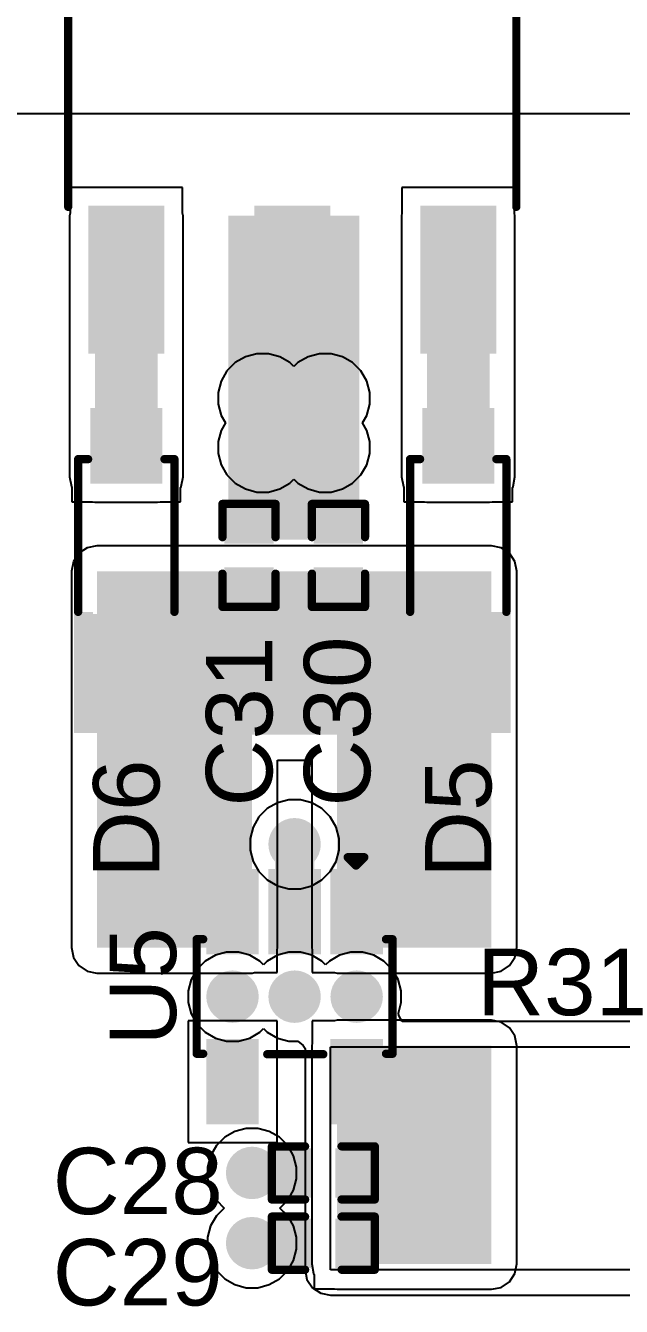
# Model space of a CAD drawing. Header units: millimetres. Extents: x -1.53 to 7.44, y -0.61 to 4.57.
# Drawn here: x -0.582 to -0.223, y 0.71 to 1.481 of the extents above; entities that cross this region are included whole.
import ezdxf

# ---------------------------------------------------------------- set-up
doc = ezdxf.new("R2010")
doc.units = ezdxf.units.MM
doc.header["$MEASUREMENT"] = 0
for name, color, linetype in [('BottomLayer', 5, 'Continuous'), ('BottomSolder', 6, 'Continuous'), ('TopLayer', 1, 'Continuous'), ('TopOverlay', 2, 'Continuous'), ('TopPaste', 8, 'Continuous'), ('TopSolder', 216, 'Continuous'), ('ViaHoleLayer', 16, 'Continuous')]:
    doc.layers.add(name, color=color, linetype=linetype)
doc.styles.add('Arial', font='', dxfattribs={"height": 0.2})
doc.styles.get('Arial').set_extended_font_data('Arial')

# ---------------------------------------------------------------- blocks, each defined once
blk = doc.blocks.new('SOT_23_5_81')
at = {"layer": 'TopLayer'}
for points in [[(-0.07283, 0.04921), (-0.02953, 0.04921), (-0.02953, 0.02559), (-0.07283, 0.02559)], [(0.02953, 0.04921), (0.07283, 0.04921), (0.07283, 0.02559), (0.02953, 0.02559)], [(-0.07283, 0.01181), (-0.02953, 0.01181), (-0.02953, -0.01181), (-0.07283, -0.01181)], [(-0.07283, -0.02559), (-0.02953, -0.02559), (-0.02953, -0.04921), (-0.07283, -0.04921)], [(0.02953, -0.02559), (0.07283, -0.02559), (0.07283, -0.04921), (0.02953, -0.04921)]]:
    blk.add_hatch(color=1, dxfattribs=at).paths.add_polyline_path(points)
at = {"layer": 'TopPaste'}
for points in [[(-0.07283, 0.04921), (-0.02953, 0.04921), (-0.02953, 0.02559), (-0.07283, 0.02559)], [(0.02953, 0.04921), (0.07283, 0.04921), (0.07283, 0.02559), (0.02953, 0.02559)], [(-0.07283, 0.01181), (-0.02953, 0.01181), (-0.02953, -0.01181), (-0.07283, -0.01181)], [(-0.07283, -0.02559), (-0.02953, -0.02559), (-0.02953, -0.04921), (-0.07283, -0.04921)], [(0.02953, -0.02559), (0.07283, -0.02559), (0.07283, -0.04921), (0.02953, -0.04921)]]:
    blk.add_hatch(color=8, dxfattribs=at).paths.add_polyline_path(points)
at = {"layer": 'TopSolder'}
for points in [[(-0.07683, 0.05321), (-0.02553, 0.05321), (-0.02553, 0.02159), (-0.07683, 0.02159)], [(0.02553, 0.05321), (0.07683, 0.05321), (0.07683, 0.02159), (0.02553, 0.02159)], [(-0.07683, 0.01581), (-0.02553, 0.01581), (-0.02553, -0.01581), (-0.07683, -0.01581)], [(-0.07683, -0.02159), (-0.02553, -0.02159), (-0.02553, -0.05321), (-0.07683, -0.05321)], [(0.02553, -0.02159), (0.07683, -0.02159), (0.07683, -0.05321), (0.02553, -0.05321)]]:
    blk.add_hatch(color=216, dxfattribs=at).paths.add_polyline_path(points)
at = {"layer": 'TopOverlay', "const_width": 0.005}
for points in [[(0.03439, 0.059), (-0.03461, 0.059)], [(-0.03461, 0.05506), (-0.03461, 0.059)], [(0.03439, 0.05506), (0.03439, 0.059)], [(-0.079, 0.037), (-0.084, 0.042)], [(-0.084, 0.032), (-0.084, 0.042)], [(-0.084, 0.032), (-0.079, 0.037)], [(0.03465, -0.01646), (0.03465, 0.01732)], [(-0.03461, -0.059), (-0.03461, -0.05506)], [(0.03439, -0.059), (0.03439, -0.05506)], [(0.03439, -0.059), (-0.03461, -0.059)]]:
    blk.add_lwpolyline(points, dxfattribs=at)
at = {"layer": 'TopOverlay', "const_width": 0.0025}
for points in [[(-0.03586, 0.059, 1), (-0.03336, 0.059, 1)], [(-0.03586, 0.059, 1), (-0.03336, 0.059, 1)], [(-0.03586, 0.05506, 1), (-0.03336, 0.05506, 1)], [(0.03314, 0.059, 1), (0.03564, 0.059, 1)], [(0.03314, 0.059, 1), (0.03564, 0.059, 1)], [(0.03314, 0.05506, 1), (0.03564, 0.05506, 1)], [(-0.08525, 0.042, 1), (-0.08275, 0.042, 1)], [(-0.08525, 0.042, 1), (-0.08275, 0.042, 1)], [(-0.08025, 0.037, 1), (-0.07775, 0.037, 1)], [(-0.08025, 0.037, 1), (-0.07775, 0.037, 1)], [(-0.08525, 0.032, 1), (-0.08275, 0.032, 1)], [(-0.08525, 0.032, 1), (-0.08275, 0.032, 1)], [(0.0334, 0.01732, 1), (0.0359, 0.01732, 1)], [(0.0334, -0.01646, 1), (0.0359, -0.01646, 1)], [(-0.03586, -0.05506, 1), (-0.03336, -0.05506, 1)], [(0.03314, -0.05506, 1), (0.03564, -0.05506, 1)], [(-0.03586, -0.059, 1), (-0.03336, -0.059, 1)], [(-0.03586, -0.059, 1), (-0.03336, -0.059, 1)], [(0.03314, -0.059, 1), (0.03564, -0.059, 1)], [(0.03314, -0.059, 1), (0.03564, -0.059, 1)]]:
    blk.add_lwpolyline(points, format="xyb", close=True, dxfattribs=at)
blk = doc.blocks.new('760390015_86')
at = {"layer": 'TopLayer'}
for points in [[(-0.22047, 0.0811), (-0.22047, 0.1189), (-0.13937, 0.1189), (-0.13937, 0.0811)], [(0.13937, 0.0811), (0.13937, 0.1189), (0.22047, 0.1189), (0.22047, 0.0811)], [(-0.22047, -0.0189), (-0.22047, 0.0189), (-0.13937, 0.0189), (-0.13937, -0.0189)], [(0.13937, -0.0189), (0.13937, 0.0189), (0.22047, 0.0189), (0.22047, -0.0189)], [(-0.22047, -0.1189), (-0.22047, -0.0811), (-0.13937, -0.0811), (-0.13937, -0.1189)], [(0.13937, -0.1189), (0.13937, -0.0811), (0.22047, -0.0811), (0.22047, -0.1189)]]:
    blk.add_hatch(color=1, dxfattribs=at).paths.add_polyline_path(points)
at = {"layer": 'TopOverlay'}
blk.add_hatch(color=2, dxfattribs=at).paths.add_polyline_path([(-0.135, 0.085), (-0.115, 0.085), (-0.115, 0.113), (-0.135, 0.113)])
at = {"layer": 'TopPaste'}
for points in [[(-0.22047, 0.0811), (-0.22047, 0.1189), (-0.13937, 0.1189), (-0.13937, 0.0811)], [(0.13937, 0.0811), (0.13937, 0.1189), (0.22047, 0.1189), (0.22047, 0.0811)], [(-0.22047, -0.0189), (-0.22047, 0.0189), (-0.13937, 0.0189), (-0.13937, -0.0189)], [(0.13937, -0.0189), (0.13937, 0.0189), (0.22047, 0.0189), (0.22047, -0.0189)], [(-0.22047, -0.1189), (-0.22047, -0.0811), (-0.13937, -0.0811), (-0.13937, -0.1189)], [(0.13937, -0.1189), (0.13937, -0.0811), (0.22047, -0.0811), (0.22047, -0.1189)]]:
    blk.add_hatch(color=8, dxfattribs=at).paths.add_polyline_path(points)
at = {"layer": 'TopSolder'}
for points in [[(-0.22447, 0.0771), (-0.22447, 0.1229), (-0.13537, 0.1229), (-0.13537, 0.0771)], [(0.13537, 0.0771), (0.13537, 0.1229), (0.22447, 0.1229), (0.22447, 0.0771)], [(-0.22447, -0.0229), (-0.22447, 0.0229), (-0.13537, 0.0229), (-0.13537, -0.0229)], [(0.13537, -0.0229), (0.13537, 0.0229), (0.22447, 0.0229), (0.22447, -0.0229)], [(-0.22447, -0.1229), (-0.22447, -0.0771), (-0.13537, -0.0771), (-0.13537, -0.1229)], [(0.13537, -0.1229), (0.13537, -0.0771), (0.22447, -0.0771), (0.22447, -0.1229)]]:
    blk.add_hatch(color=216, dxfattribs=at).paths.add_polyline_path(points)
at = {"layer": 'TopOverlay', "const_width": 0.005}
for points in [[(0.136, 0.135), (-0.134, 0.135)], [(-0.22726, 0.1012), (-0.23226, 0.1062)], [(-0.23226, 0.0962), (-0.23226, 0.1062)], [(-0.23226, 0.0962), (-0.22726, 0.1012)], [(0.136, -0.135), (-0.134, -0.135)]]:
    blk.add_lwpolyline(points, dxfattribs=at)
at = {"layer": 'TopOverlay', "const_width": 0.0025}
for points in [[(-0.13525, 0.135, 1), (-0.13275, 0.135, 1)], [(0.13475, 0.135, 1), (0.13725, 0.135, 1)], [(-0.23351, 0.1062, 1), (-0.23101, 0.1062, 1)], [(-0.23351, 0.1062, 1), (-0.23101, 0.1062, 1)], [(-0.22851, 0.1012, 1), (-0.22601, 0.1012, 1)], [(-0.22851, 0.1012, 1), (-0.22601, 0.1012, 1)], [(-0.23351, 0.0962, 1), (-0.23101, 0.0962, 1)], [(-0.23351, 0.0962, 1), (-0.23101, 0.0962, 1)], [(-0.13525, -0.135, 1), (-0.13275, -0.135, 1)], [(0.13475, -0.135, 1), (0.13725, -0.135, 1)]]:
    blk.add_lwpolyline(points, format="xyb", close=True, dxfattribs=at)
blk = doc.blocks.new('SOD_123_172')
at = {"layer": 'TopLayer'}
for points in [[(-0.04331, 0.01772), (-0.04331, -0.01772), (-0.08071, -0.01772), (-0.08071, 0.01772)], [(0.08071, 0.01772), (0.08071, -0.01772), (0.04331, -0.01772), (0.04331, 0.01772)]]:
    blk.add_hatch(color=1, dxfattribs=at).paths.add_polyline_path(points)
at = {"layer": 'TopOverlay'}
for points in [[(0.038, 0.02), (0.111, 0.02), (0.111, 0.0315), (0.038, 0.0315)], [(0.08345, -0.03086), (0.11099, -0.03086), (0.11099, 0.03114), (0.08345, 0.03114)], [(0.038, -0.0315), (0.111, -0.0315), (0.111, -0.02), (0.038, -0.02)]]:
    blk.add_hatch(color=2, dxfattribs=at).paths.add_polyline_path(points)
at = {"layer": 'TopPaste'}
for points in [[(-0.04331, 0.01772), (-0.04331, -0.01772), (-0.08071, -0.01772), (-0.08071, 0.01772)], [(0.08071, 0.01772), (0.08071, -0.01772), (0.04331, -0.01772), (0.04331, 0.01772)]]:
    blk.add_hatch(color=8, dxfattribs=at).paths.add_polyline_path(points)
at = {"layer": 'TopSolder'}
for points in [[(-0.03931, 0.02172), (-0.03931, -0.02172), (-0.08471, -0.02172), (-0.08471, 0.02172)], [(0.08471, 0.02172), (0.08471, -0.02172), (0.03931, -0.02172), (0.03931, 0.02172)]]:
    blk.add_hatch(color=216, dxfattribs=at).paths.add_polyline_path(points)
at = {"layer": 'TopOverlay', "const_width": 0.005}
for points in [[(0.038, 0.029), (-0.054, 0.029)], [(-0.054, 0.023), (-0.054, 0.029)], [(-0.054, -0.029), (-0.054, -0.023)], [(0.038, -0.029), (-0.054, -0.029)]]:
    blk.add_lwpolyline(points, dxfattribs=at)
at = {"layer": 'TopOverlay', "const_width": 0.0025}
for points in [[(-0.05525, 0.029, 1), (-0.05275, 0.029, 1)], [(-0.05525, 0.029, 1), (-0.05275, 0.029, 1)], [(0.03675, 0.029, 1), (0.03925, 0.029, 1)], [(-0.05525, 0.023, 1), (-0.05275, 0.023, 1)], [(-0.05525, -0.023, 1), (-0.05275, -0.023, 1)], [(-0.05525, -0.029, 1), (-0.05275, -0.029, 1)], [(-0.05525, -0.029, 1), (-0.05275, -0.029, 1)], [(0.03675, -0.029, 1), (0.03925, -0.029, 1)]]:
    blk.add_lwpolyline(points, format="xyb", close=True, dxfattribs=at)
blk = doc.blocks.new('SOD_123_173')
at = {"layer": 'TopLayer'}
for points in [[(-0.04331, 0.01772), (-0.04331, -0.01772), (-0.08071, -0.01772), (-0.08071, 0.01772)], [(0.08071, 0.01772), (0.08071, -0.01772), (0.04331, -0.01772), (0.04331, 0.01772)]]:
    blk.add_hatch(color=1, dxfattribs=at).paths.add_polyline_path(points)
at = {"layer": 'TopOverlay'}
for points in [[(0.038, 0.02), (0.111, 0.02), (0.111, 0.0315), (0.038, 0.0315)], [(0.08346, -0.031), (0.111, -0.031), (0.111, 0.031), (0.08346, 0.031)], [(0.038, -0.0315), (0.111, -0.0315), (0.111, -0.02), (0.038, -0.02)]]:
    blk.add_hatch(color=2, dxfattribs=at).paths.add_polyline_path(points)
at = {"layer": 'TopPaste'}
for points in [[(-0.04331, 0.01772), (-0.04331, -0.01772), (-0.08071, -0.01772), (-0.08071, 0.01772)], [(0.08071, 0.01772), (0.08071, -0.01772), (0.04331, -0.01772), (0.04331, 0.01772)]]:
    blk.add_hatch(color=8, dxfattribs=at).paths.add_polyline_path(points)
at = {"layer": 'TopSolder'}
for points in [[(-0.03931, 0.02172), (-0.03931, -0.02172), (-0.08471, -0.02172), (-0.08471, 0.02172)], [(0.08471, 0.02172), (0.08471, -0.02172), (0.03931, -0.02172), (0.03931, 0.02172)]]:
    blk.add_hatch(color=216, dxfattribs=at).paths.add_polyline_path(points)
at = {"layer": 'TopOverlay', "const_width": 0.005}
for points in [[(0.038, 0.029), (-0.054, 0.029)], [(-0.054, 0.023), (-0.054, 0.029)], [(-0.054, -0.029), (-0.054, -0.023)], [(0.038, -0.029), (-0.054, -0.029)]]:
    blk.add_lwpolyline(points, dxfattribs=at)
at = {"layer": 'TopOverlay', "const_width": 0.0025}
for points in [[(-0.05525, 0.029, 1), (-0.05275, 0.029, 1)], [(-0.05525, 0.029, 1), (-0.05275, 0.029, 1)], [(0.03675, 0.029, 1), (0.03925, 0.029, 1)], [(-0.05525, 0.023, 1), (-0.05275, 0.023, 1)], [(-0.05525, -0.023, 1), (-0.05275, -0.023, 1)], [(-0.05525, -0.029, 1), (-0.05275, -0.029, 1)], [(-0.05525, -0.029, 1), (-0.05275, -0.029, 1)], [(0.03675, -0.029, 1), (0.03925, -0.029, 1)]]:
    blk.add_lwpolyline(points, format="xyb", close=True, dxfattribs=at)
blk = doc.blocks.new('C___0402_201')
at = {"layer": 'TopLayer'}
for points in [[(-0.0275, -0.0125), (-0.0275, 0.0125), (-0.0095, 0.0125), (-0.0095, -0.0125)], [(0.0095, -0.0125), (0.0095, 0.0125), (0.0275, 0.0125), (0.0275, -0.0125)]]:
    blk.add_hatch(color=1, dxfattribs=at).paths.add_polyline_path(points)
at = {"layer": 'TopPaste'}
for points in [[(-0.0275, -0.0125), (-0.0275, 0.0125), (-0.0095, 0.0125), (-0.0095, -0.0125)], [(0.0095, -0.0125), (0.0095, 0.0125), (0.0275, 0.0125), (0.0275, -0.0125)]]:
    blk.add_hatch(color=8, dxfattribs=at).paths.add_polyline_path(points)
at = {"layer": 'TopSolder'}
for points in [[(-0.02986, -0.01486), (-0.02986, 0.01486), (-0.00714, 0.01486), (-0.00714, -0.01486)], [(0.00714, -0.01486), (0.00714, 0.01486), (0.02986, 0.01486), (0.02986, -0.01486)]]:
    blk.add_hatch(color=216, dxfattribs=at).paths.add_polyline_path(points)
at = {"layer": 'TopOverlay', "const_width": 0.005}
for points in [[(-0.031, -0.016), (-0.031, 0.016)], [(-0.011, 0.016), (-0.031, 0.016)], [(0.031, 0.016), (0.011, 0.016)], [(0.031, -0.016), (0.031, 0.016)], [(-0.011, -0.016), (-0.031, -0.016)], [(0.031, -0.016), (0.011, -0.016)]]:
    blk.add_lwpolyline(points, dxfattribs=at)
at = {"layer": 'TopOverlay', "const_width": 0.0025}
for points in [[(-0.03225, 0.016, 1), (-0.02975, 0.016, 1)], [(-0.03225, 0.016, 1), (-0.02975, 0.016, 1)], [(-0.01225, 0.016, 1), (-0.00975, 0.016, 1)], [(0.00975, 0.016, 1), (0.01225, 0.016, 1)], [(0.02975, 0.016, 1), (0.03225, 0.016, 1)], [(0.02975, 0.016, 1), (0.03225, 0.016, 1)], [(-0.03225, -0.016, 1), (-0.02975, -0.016, 1)], [(-0.03225, -0.016, 1), (-0.02975, -0.016, 1)], [(-0.01225, -0.016, 1), (-0.00975, -0.016, 1)], [(0.00975, -0.016, 1), (0.01225, -0.016, 1)], [(0.02975, -0.016, 1), (0.03225, -0.016, 1)], [(0.02975, -0.016, 1), (0.03225, -0.016, 1)]]:
    blk.add_lwpolyline(points, format="xyb", close=True, dxfattribs=at)
blk = doc.blocks.new('C___0402_202')
at = {"layer": 'TopLayer'}
for points in [[(-0.0275, -0.0125), (-0.0275, 0.0125), (-0.0095, 0.0125), (-0.0095, -0.0125)], [(0.0095, -0.0125), (0.0095, 0.0125), (0.0275, 0.0125), (0.0275, -0.0125)]]:
    blk.add_hatch(color=1, dxfattribs=at).paths.add_polyline_path(points)
at = {"layer": 'TopPaste'}
for points in [[(-0.0275, -0.0125), (-0.0275, 0.0125), (-0.0095, 0.0125), (-0.0095, -0.0125)], [(0.0095, -0.0125), (0.0095, 0.0125), (0.0275, 0.0125), (0.0275, -0.0125)]]:
    blk.add_hatch(color=8, dxfattribs=at).paths.add_polyline_path(points)
at = {"layer": 'TopSolder'}
for points in [[(-0.02986, -0.01486), (-0.02986, 0.01486), (-0.00714, 0.01486), (-0.00714, -0.01486)], [(0.00714, -0.01486), (0.00714, 0.01486), (0.02986, 0.01486), (0.02986, -0.01486)]]:
    blk.add_hatch(color=216, dxfattribs=at).paths.add_polyline_path(points)
at = {"layer": 'TopOverlay', "const_width": 0.005}
for points in [[(-0.031, -0.016), (-0.031, 0.016)], [(-0.011, 0.016), (-0.031, 0.016)], [(0.031, 0.016), (0.011, 0.016)], [(0.031, -0.016), (0.031, 0.016)], [(-0.011, -0.016), (-0.031, -0.016)], [(0.031, -0.016), (0.011, -0.016)]]:
    blk.add_lwpolyline(points, dxfattribs=at)
at = {"layer": 'TopOverlay', "const_width": 0.0025}
for points in [[(-0.03225, 0.016, 1), (-0.02975, 0.016, 1)], [(-0.03225, 0.016, 1), (-0.02975, 0.016, 1)], [(-0.01225, 0.016, 1), (-0.00975, 0.016, 1)], [(0.00975, 0.016, 1), (0.01225, 0.016, 1)], [(0.02975, 0.016, 1), (0.03225, 0.016, 1)], [(0.02975, 0.016, 1), (0.03225, 0.016, 1)], [(-0.03225, -0.016, 1), (-0.02975, -0.016, 1)], [(-0.03225, -0.016, 1), (-0.02975, -0.016, 1)], [(-0.01225, -0.016, 1), (-0.00975, -0.016, 1)], [(0.00975, -0.016, 1), (0.01225, -0.016, 1)], [(0.02975, -0.016, 1), (0.03225, -0.016, 1)], [(0.02975, -0.016, 1), (0.03225, -0.016, 1)]]:
    blk.add_lwpolyline(points, format="xyb", close=True, dxfattribs=at)
blk = doc.blocks.new('C___0402_203')
at = {"layer": 'TopLayer'}
for points in [[(-0.0275, -0.0125), (-0.0275, 0.0125), (-0.0095, 0.0125), (-0.0095, -0.0125)], [(0.0095, -0.0125), (0.0095, 0.0125), (0.0275, 0.0125), (0.0275, -0.0125)]]:
    blk.add_hatch(color=1, dxfattribs=at).paths.add_polyline_path(points)
at = {"layer": 'TopPaste'}
for points in [[(-0.0275, -0.0125), (-0.0275, 0.0125), (-0.0095, 0.0125), (-0.0095, -0.0125)], [(0.0095, -0.0125), (0.0095, 0.0125), (0.0275, 0.0125), (0.0275, -0.0125)]]:
    blk.add_hatch(color=8, dxfattribs=at).paths.add_polyline_path(points)
at = {"layer": 'TopSolder'}
for points in [[(-0.02986, -0.01486), (-0.02986, 0.01486), (-0.00714, 0.01486), (-0.00714, -0.01486)], [(0.00714, -0.01486), (0.00714, 0.01486), (0.02986, 0.01486), (0.02986, -0.01486)]]:
    blk.add_hatch(color=216, dxfattribs=at).paths.add_polyline_path(points)
at = {"layer": 'TopOverlay', "const_width": 0.005}
for points in [[(-0.031, -0.016), (-0.031, 0.016)], [(-0.031, 0.016), (-0.011, 0.016)], [(0.011, 0.016), (0.031, 0.016)], [(0.031, -0.016), (0.031, 0.016)], [(-0.031, -0.016), (-0.011, -0.016)], [(0.011, -0.016), (0.031, -0.016)]]:
    blk.add_lwpolyline(points, dxfattribs=at)
at = {"layer": 'TopOverlay', "const_width": 0.0025}
for points in [[(-0.03225, 0.016, 1), (-0.02975, 0.016, 1)], [(-0.03225, 0.016, 1), (-0.02975, 0.016, 1)], [(-0.01225, 0.016, 1), (-0.00975, 0.016, 1)], [(0.00975, 0.016, 1), (0.01225, 0.016, 1)], [(0.02975, 0.016, 1), (0.03225, 0.016, 1)], [(0.02975, 0.016, 1), (0.03225, 0.016, 1)], [(-0.03225, -0.016, 1), (-0.02975, -0.016, 1)], [(-0.03225, -0.016, 1), (-0.02975, -0.016, 1)], [(-0.01225, -0.016, 1), (-0.00975, -0.016, 1)], [(0.00975, -0.016, 1), (0.01225, -0.016, 1)], [(0.02975, -0.016, 1), (0.03225, -0.016, 1)], [(0.02975, -0.016, 1), (0.03225, -0.016, 1)]]:
    blk.add_lwpolyline(points, format="xyb", close=True, dxfattribs=at)
blk = doc.blocks.new('C___0402_204')
at = {"layer": 'TopLayer'}
for points in [[(-0.0275, -0.0125), (-0.0275, 0.0125), (-0.0095, 0.0125), (-0.0095, -0.0125)], [(0.0095, -0.0125), (0.0095, 0.0125), (0.0275, 0.0125), (0.0275, -0.0125)]]:
    blk.add_hatch(color=1, dxfattribs=at).paths.add_polyline_path(points)
at = {"layer": 'TopPaste'}
for points in [[(-0.0275, -0.0125), (-0.0275, 0.0125), (-0.0095, 0.0125), (-0.0095, -0.0125)], [(0.0095, -0.0125), (0.0095, 0.0125), (0.0275, 0.0125), (0.0275, -0.0125)]]:
    blk.add_hatch(color=8, dxfattribs=at).paths.add_polyline_path(points)
at = {"layer": 'TopSolder'}
for points in [[(-0.02986, -0.01486), (-0.02986, 0.01486), (-0.00714, 0.01486), (-0.00714, -0.01486)], [(0.00714, -0.01486), (0.00714, 0.01486), (0.02986, 0.01486), (0.02986, -0.01486)]]:
    blk.add_hatch(color=216, dxfattribs=at).paths.add_polyline_path(points)
at = {"layer": 'TopOverlay', "const_width": 0.005}
for points in [[(-0.031, -0.016), (-0.031, 0.016)], [(-0.031, 0.016), (-0.011, 0.016)], [(0.011, 0.016), (0.031, 0.016)], [(0.031, -0.016), (0.031, 0.016)], [(-0.031, -0.016), (-0.011, -0.016)], [(0.011, -0.016), (0.031, -0.016)]]:
    blk.add_lwpolyline(points, dxfattribs=at)
at = {"layer": 'TopOverlay', "const_width": 0.0025}
for points in [[(-0.03225, 0.016, 1), (-0.02975, 0.016, 1)], [(-0.03225, 0.016, 1), (-0.02975, 0.016, 1)], [(-0.01225, 0.016, 1), (-0.00975, 0.016, 1)], [(0.00975, 0.016, 1), (0.01225, 0.016, 1)], [(0.02975, 0.016, 1), (0.03225, 0.016, 1)], [(0.02975, 0.016, 1), (0.03225, 0.016, 1)], [(-0.03225, -0.016, 1), (-0.02975, -0.016, 1)], [(-0.03225, -0.016, 1), (-0.02975, -0.016, 1)], [(-0.01225, -0.016, 1), (-0.00975, -0.016, 1)], [(0.00975, -0.016, 1), (0.01225, -0.016, 1)], [(0.02975, -0.016, 1), (0.03225, -0.016, 1)], [(0.02975, -0.016, 1), (0.03225, -0.016, 1)]]:
    blk.add_lwpolyline(points, format="xyb", close=True, dxfattribs=at)

msp = doc.modelspace()

# ---------------------------------------------------------------- hatches: boundary and pattern name
at = {"layer": 'BottomLayer'}
h = msp.add_hatch(color=5, dxfattribs=at)
edge = h.paths.add_edge_path()
edge.add_arc((-0.4389, 1.25671), 0.01181, 0, 360)
h = msp.add_hatch(color=5, dxfattribs=at)
edge = h.paths.add_edge_path()
edge.add_arc((-0.4011, 1.25671), 0.01181, 0, 360)
h = msp.add_hatch(color=5, dxfattribs=at)
edge = h.paths.add_edge_path()
edge.add_arc((-0.4389, 1.227), 0.01181, 0, 360)
h = msp.add_hatch(color=5, dxfattribs=at)
edge = h.paths.add_edge_path()
edge.add_arc((-0.4011, 1.227), 0.01181, 0, 360)
h = msp.add_hatch(color=5, dxfattribs=at)
edge = h.paths.add_edge_path()
edge.add_arc((-0.41959, 0.988), 0.01181, 0, 360)
h = msp.add_hatch(color=5, dxfattribs=at)
edge = h.paths.add_edge_path()
edge.add_arc((-0.45699, 0.89618), 0.01181, 0, 360)
h = msp.add_hatch(color=5, dxfattribs=at)
edge = h.paths.add_edge_path()
edge.add_arc((-0.41959, 0.89618), 0.01181, 0, 360)
h = msp.add_hatch(color=5, dxfattribs=at)
edge = h.paths.add_edge_path()
edge.add_arc((-0.38219, 0.89618), 0.01181, 0, 360)
h = msp.add_hatch(color=5, dxfattribs=at)
edge = h.paths.add_edge_path()
edge.add_arc((-0.352, 0.838), 0.01181, 0, 360)
h = msp.add_hatch(color=5, dxfattribs=at)
edge = h.paths.add_edge_path()
edge.add_arc((-0.323, 0.838), 0.01181, 0, 360)
h = msp.add_hatch(color=5, dxfattribs=at)
edge = h.paths.add_edge_path()
edge.add_arc((-0.352, 0.8006), 0.01181, 0, 360)
h = msp.add_hatch(color=5, dxfattribs=at)
edge = h.paths.add_edge_path()
edge.add_arc((-0.323, 0.8006), 0.01181, 0, 360)
h = msp.add_hatch(color=5, dxfattribs=at)
edge = h.paths.add_edge_path()
edge.add_arc((-0.44518, 0.79), 0.01181, 0, 360)
h = msp.add_hatch(color=5, dxfattribs=at)
edge = h.paths.add_edge_path()
edge.add_arc((-0.352, 0.7632), 0.01181, 0, 360)
h = msp.add_hatch(color=5, dxfattribs=at)
edge = h.paths.add_edge_path()
edge.add_arc((-0.323, 0.7632), 0.01181, 0, 360)
h = msp.add_hatch(color=5, dxfattribs=at)
edge = h.paths.add_edge_path()
edge.add_arc((-0.44518, 0.74768), 0.01181, 0, 360)
at = {"layer": 'BottomSolder'}
h = msp.add_hatch(color=6, dxfattribs=at)
edge = h.paths.add_edge_path()
edge.add_arc((-0.4389, 1.25671), 0.01581, 0, 360)
h = msp.add_hatch(color=6, dxfattribs=at)
edge = h.paths.add_edge_path()
edge.add_arc((-0.4011, 1.25671), 0.01581, 0, 360)
h = msp.add_hatch(color=6, dxfattribs=at)
edge = h.paths.add_edge_path()
edge.add_arc((-0.4389, 1.227), 0.01581, 0, 360)
h = msp.add_hatch(color=6, dxfattribs=at)
edge = h.paths.add_edge_path()
edge.add_arc((-0.4011, 1.227), 0.01581, 0, 360)
h = msp.add_hatch(color=6, dxfattribs=at)
edge = h.paths.add_edge_path()
edge.add_arc((-0.41959, 0.988), 0.01581, 0, 360)
h = msp.add_hatch(color=6, dxfattribs=at)
edge = h.paths.add_edge_path()
edge.add_arc((-0.45699, 0.89618), 0.01581, 0, 360)
h = msp.add_hatch(color=6, dxfattribs=at)
edge = h.paths.add_edge_path()
edge.add_arc((-0.41959, 0.89618), 0.01581, 0, 360)
h = msp.add_hatch(color=6, dxfattribs=at)
edge = h.paths.add_edge_path()
edge.add_arc((-0.38219, 0.89618), 0.01581, 0, 360)
h = msp.add_hatch(color=6, dxfattribs=at)
edge = h.paths.add_edge_path()
edge.add_arc((-0.352, 0.838), 0.01581, 0, 360)
h = msp.add_hatch(color=6, dxfattribs=at)
edge = h.paths.add_edge_path()
edge.add_arc((-0.323, 0.838), 0.01581, 0, 360)
h = msp.add_hatch(color=6, dxfattribs=at)
edge = h.paths.add_edge_path()
edge.add_arc((-0.352, 0.8006), 0.01581, 0, 360)
h = msp.add_hatch(color=6, dxfattribs=at)
edge = h.paths.add_edge_path()
edge.add_arc((-0.323, 0.8006), 0.01581, 0, 360)
h = msp.add_hatch(color=6, dxfattribs=at)
edge = h.paths.add_edge_path()
edge.add_arc((-0.44518, 0.79), 0.01581, 0, 360)
h = msp.add_hatch(color=6, dxfattribs=at)
edge = h.paths.add_edge_path()
edge.add_arc((-0.352, 0.7632), 0.01581, 0, 360)
h = msp.add_hatch(color=6, dxfattribs=at)
edge = h.paths.add_edge_path()
edge.add_arc((-0.323, 0.7632), 0.01581, 0, 360)
h = msp.add_hatch(color=6, dxfattribs=at)
edge = h.paths.add_edge_path()
edge.add_arc((-0.44518, 0.74768), 0.01581, 0, 360)
at = {"layer": 'TopLayer'}
for points in [[(-0.5399, 1.2093), (-0.5021, 1.2093), (-0.5021, 1.36663), (-0.5399, 1.36663)], [(-0.45956, 1.1715), (-0.38066, 1.1715), (-0.38066, 1.36663), (-0.45956, 1.36663)], [(-0.3399, 1.20931), (-0.3021, 1.20931), (-0.3021, 1.36663), (-0.3399, 1.36663)], [(-0.53872, 0.92571), (-0.44518, 0.92571), (-0.44518, 1.1525), (-0.53872, 1.1525)], [(-0.53872, 1.054), (-0.301, 1.054), (-0.301, 1.1525), (-0.53872, 1.1525)], [(-0.394, 0.92571), (-0.301, 0.92571), (-0.301, 1.1525), (-0.394, 1.1525)], [(-0.4314, 0.92571), (-0.40778, 0.92571), (-0.40778, 0.988), (-0.4314, 0.988)], [(-0.394, 0.73518), (-0.301, 0.73518), (-0.301, 0.86665), (-0.394, 0.86665)]]:
    msp.add_hatch(color=1, dxfattribs=at).paths.add_polyline_path(points)
h = msp.add_hatch(color=1, dxfattribs=at)
edge = h.paths.add_edge_path()
edge.add_arc((-0.4389, 1.25671), 0.01181, 0, 360)
h = msp.add_hatch(color=1, dxfattribs=at)
edge = h.paths.add_edge_path()
edge.add_arc((-0.4011, 1.25671), 0.01181, 0, 360)
h = msp.add_hatch(color=1, dxfattribs=at)
edge = h.paths.add_edge_path()
edge.add_arc((-0.4389, 1.227), 0.01181, 0, 360)
h = msp.add_hatch(color=1, dxfattribs=at)
edge = h.paths.add_edge_path()
edge.add_arc((-0.4011, 1.227), 0.01181, 0, 360)
h = msp.add_hatch(color=1, dxfattribs=at)
edge = h.paths.add_edge_path()
edge.add_arc((-0.41959, 0.988), 0.01181, 0, 360)
h = msp.add_hatch(color=1, dxfattribs=at)
edge = h.paths.add_edge_path()
edge.add_arc((-0.45699, 0.89618), 0.01181, 0, 360)
h = msp.add_hatch(color=1, dxfattribs=at)
edge = h.paths.add_edge_path()
edge.add_arc((-0.41959, 0.89618), 0.01181, 0, 360)
h = msp.add_hatch(color=1, dxfattribs=at)
edge = h.paths.add_edge_path()
edge.add_arc((-0.38219, 0.89618), 0.01181, 0, 360)
h = msp.add_hatch(color=1, dxfattribs=at)
edge = h.paths.add_edge_path()
edge.add_arc((-0.352, 0.838), 0.01181, 0, 360)
h = msp.add_hatch(color=1, dxfattribs=at)
edge = h.paths.add_edge_path()
edge.add_arc((-0.323, 0.838), 0.01181, 0, 360)
h = msp.add_hatch(color=1, dxfattribs=at)
edge = h.paths.add_edge_path()
edge.add_arc((-0.352, 0.8006), 0.01181, 0, 360)
h = msp.add_hatch(color=1, dxfattribs=at)
edge = h.paths.add_edge_path()
edge.add_arc((-0.323, 0.8006), 0.01181, 0, 360)
h = msp.add_hatch(color=1, dxfattribs=at)
edge = h.paths.add_edge_path()
edge.add_arc((-0.44518, 0.79), 0.01181, 0, 360)
h = msp.add_hatch(color=1, dxfattribs=at)
edge = h.paths.add_edge_path()
edge.add_arc((-0.352, 0.7632), 0.01181, 0, 360)
h = msp.add_hatch(color=1, dxfattribs=at)
edge = h.paths.add_edge_path()
edge.add_arc((-0.323, 0.7632), 0.01181, 0, 360)
h = msp.add_hatch(color=1, dxfattribs=at)
edge = h.paths.add_edge_path()
edge.add_arc((-0.44518, 0.74768), 0.01181, 0, 360)
at = {"layer": 'TopSolder'}
h = msp.add_hatch(color=216, dxfattribs=at)
edge = h.paths.add_edge_path()
edge.add_arc((-0.4389, 1.25671), 0.01581, 0, 360)
h = msp.add_hatch(color=216, dxfattribs=at)
edge = h.paths.add_edge_path()
edge.add_arc((-0.4011, 1.25671), 0.01581, 0, 360)
h = msp.add_hatch(color=216, dxfattribs=at)
edge = h.paths.add_edge_path()
edge.add_arc((-0.4389, 1.227), 0.01581, 0, 360)
h = msp.add_hatch(color=216, dxfattribs=at)
edge = h.paths.add_edge_path()
edge.add_arc((-0.4011, 1.227), 0.01581, 0, 360)
h = msp.add_hatch(color=216, dxfattribs=at)
edge = h.paths.add_edge_path()
edge.add_arc((-0.41959, 0.988), 0.01581, 0, 360)
h = msp.add_hatch(color=216, dxfattribs=at)
edge = h.paths.add_edge_path()
edge.add_arc((-0.45699, 0.89618), 0.01581, 0, 360)
h = msp.add_hatch(color=216, dxfattribs=at)
edge = h.paths.add_edge_path()
edge.add_arc((-0.41959, 0.89618), 0.01581, 0, 360)
h = msp.add_hatch(color=216, dxfattribs=at)
edge = h.paths.add_edge_path()
edge.add_arc((-0.38219, 0.89618), 0.01581, 0, 360)
h = msp.add_hatch(color=216, dxfattribs=at)
edge = h.paths.add_edge_path()
edge.add_arc((-0.352, 0.838), 0.01581, 0, 360)
h = msp.add_hatch(color=216, dxfattribs=at)
edge = h.paths.add_edge_path()
edge.add_arc((-0.323, 0.838), 0.01581, 0, 360)
h = msp.add_hatch(color=216, dxfattribs=at)
edge = h.paths.add_edge_path()
edge.add_arc((-0.352, 0.8006), 0.01581, 0, 360)
h = msp.add_hatch(color=216, dxfattribs=at)
edge = h.paths.add_edge_path()
edge.add_arc((-0.323, 0.8006), 0.01581, 0, 360)
h = msp.add_hatch(color=216, dxfattribs=at)
edge = h.paths.add_edge_path()
edge.add_arc((-0.44518, 0.79), 0.01581, 0, 360)
h = msp.add_hatch(color=216, dxfattribs=at)
edge = h.paths.add_edge_path()
edge.add_arc((-0.352, 0.7632), 0.01581, 0, 360)
h = msp.add_hatch(color=216, dxfattribs=at)
edge = h.paths.add_edge_path()
edge.add_arc((-0.323, 0.7632), 0.01581, 0, 360)
h = msp.add_hatch(color=216, dxfattribs=at)
edge = h.paths.add_edge_path()
edge.add_arc((-0.44518, 0.74768), 0.01581, 0, 360)
at = {"layer": 'ViaHoleLayer'}
h = msp.add_hatch(color=16, dxfattribs=at)
edge = h.paths.add_edge_path()
edge.add_arc((-0.4389, 1.25671), 0.00591, 0, 360)
h = msp.add_hatch(color=16, dxfattribs=at)
edge = h.paths.add_edge_path()
edge.add_arc((-0.4011, 1.25671), 0.00591, 0, 360)
h = msp.add_hatch(color=16, dxfattribs=at)
edge = h.paths.add_edge_path()
edge.add_arc((-0.4389, 1.227), 0.00591, 0, 360)
h = msp.add_hatch(color=16, dxfattribs=at)
edge = h.paths.add_edge_path()
edge.add_arc((-0.4011, 1.227), 0.00591, 0, 360)
h = msp.add_hatch(color=16, dxfattribs=at)
edge = h.paths.add_edge_path()
edge.add_arc((-0.41959, 0.988), 0.00591, 0, 360)
h = msp.add_hatch(color=16, dxfattribs=at)
edge = h.paths.add_edge_path()
edge.add_arc((-0.45699, 0.89618), 0.00591, 0, 360)
h = msp.add_hatch(color=16, dxfattribs=at)
edge = h.paths.add_edge_path()
edge.add_arc((-0.41959, 0.89618), 0.00591, 0, 360)
h = msp.add_hatch(color=16, dxfattribs=at)
edge = h.paths.add_edge_path()
edge.add_arc((-0.38219, 0.89618), 0.00591, 0, 360)
h = msp.add_hatch(color=16, dxfattribs=at)
edge = h.paths.add_edge_path()
edge.add_arc((-0.352, 0.838), 0.00591, 0, 360)
h = msp.add_hatch(color=16, dxfattribs=at)
edge = h.paths.add_edge_path()
edge.add_arc((-0.323, 0.838), 0.00591, 0, 360)
h = msp.add_hatch(color=16, dxfattribs=at)
edge = h.paths.add_edge_path()
edge.add_arc((-0.352, 0.8006), 0.00591, 0, 360)
h = msp.add_hatch(color=16, dxfattribs=at)
edge = h.paths.add_edge_path()
edge.add_arc((-0.323, 0.8006), 0.00591, 0, 360)
h = msp.add_hatch(color=16, dxfattribs=at)
edge = h.paths.add_edge_path()
edge.add_arc((-0.44518, 0.79), 0.00591, 0, 360)
h = msp.add_hatch(color=16, dxfattribs=at)
edge = h.paths.add_edge_path()
edge.add_arc((-0.352, 0.7632), 0.00591, 0, 360)
h = msp.add_hatch(color=16, dxfattribs=at)
edge = h.paths.add_edge_path()
edge.add_arc((-0.323, 0.7632), 0.00591, 0, 360)
h = msp.add_hatch(color=16, dxfattribs=at)
edge = h.paths.add_edge_path()
edge.add_arc((-0.44518, 0.74768), 0.00591, 0, 360)

# ---------------------------------------------------------------- linework, layer by layer
at = {"layer": 'BottomLayer'}
for p, q in [((-1.14294, 1.42816), (0.12255, 1.42816)), ((-0.44925, 1.28169), (-0.45536, 1.27816)), ((-0.44243, 1.28352), (-0.44925, 1.28169)), ((-0.43537, 1.28352), (-0.44243, 1.28352)), ((-0.42855, 1.28169), (-0.43537, 1.28352)), ((-0.42244, 1.27816), (-0.42855, 1.28169)), ((-0.41145, 1.28169), (-0.41756, 1.27816)), ((-0.40463, 1.28352), (-0.41145, 1.28169)), ((-0.39757, 1.28352), (-0.40463, 1.28352)), ((-0.39075, 1.28169), (-0.39757, 1.28352)), ((-0.38464, 1.27816), (-0.39075, 1.28169)), ((-0.46035, 1.27317), (-0.46388, 1.26705)), ((-0.45536, 1.27816), (-0.46035, 1.27317)), ((-0.42, 1.27572), (-0.42244, 1.27816)), ((-0.41756, 1.27816), (-0.42, 1.27572)), ((-0.37965, 1.27317), (-0.38464, 1.27816)), ((-0.37612, 1.26705), (-0.37965, 1.27317)), ((-0.46388, 1.26705), (-0.46571, 1.26024)), ((-0.37429, 1.26024), (-0.37612, 1.26705)), ((-0.46571, 1.26024), (-0.46571, 1.25318)), ((-0.37429, 1.25318), (-0.37429, 1.26024)), ((-0.46571, 1.25318), (-0.46388, 1.24636)), ((-0.37612, 1.24636), (-0.37429, 1.25318)), ((-0.46388, 1.24636), (-0.46128, 1.24185)), ((-0.37872, 1.24185), (-0.37612, 1.24636)), ((-0.46388, 1.23735), (-0.46571, 1.23053)), ((-0.46128, 1.24185), (-0.46388, 1.23735)), ((-0.37612, 1.23735), (-0.37872, 1.24185)), ((-0.37429, 1.23053), (-0.37612, 1.23735)), ((-0.46571, 1.23053), (-0.46571, 1.22347)), ((-0.37429, 1.22347), (-0.37429, 1.23053)), ((-0.46571, 1.22347), (-0.46388, 1.21665)), ((-0.37612, 1.21665), (-0.37429, 1.22347)), ((-0.46388, 1.21665), (-0.46035, 1.21054)), ((-0.37965, 1.21054), (-0.37612, 1.21665)), ((-0.46035, 1.21054), (-0.45536, 1.20555)), ((-0.45536, 1.20555), (-0.44925, 1.20202)), ((-0.42855, 1.20202), (-0.42244, 1.20555)), ((-0.42244, 1.20555), (-0.42, 1.20798)), ((-0.42, 1.20798), (-0.41756, 1.20555)), ((-0.41756, 1.20555), (-0.41145, 1.20202)), ((-0.39075, 1.20202), (-0.38464, 1.20555)), ((-0.38464, 1.20555), (-0.37965, 1.21054)), ((-0.44925, 1.20202), (-0.44243, 1.20019)), ((-0.44243, 1.20019), (-0.43537, 1.20019)), ((-0.43537, 1.20019), (-0.42855, 1.20202)), ((-0.41145, 1.20202), (-0.40463, 1.20019)), ((-0.40463, 1.20019), (-0.39757, 1.20019)), ((-0.39757, 1.20019), (-0.39075, 1.20202)), ((-0.42994, 1.01298), (-0.43605, 1.00945)), ((-0.42312, 1.01481), (-0.42994, 1.01298)), ((-0.41606, 1.01481), (-0.42312, 1.01481)), ((-0.40924, 1.01298), (-0.41606, 1.01481)), ((-0.40313, 1.00945), (-0.40924, 1.01298)), ((-0.44105, 1.00446), (-0.44458, 0.99835)), ((-0.43605, 1.00945), (-0.44105, 1.00446)), ((-0.39814, 1.00446), (-0.40313, 1.00945)), ((-0.39461, 0.99835), (-0.39814, 1.00446)), ((-0.44458, 0.99835), (-0.4464, 0.99153)), ((-0.39278, 0.99153), (-0.39461, 0.99835)), ((-0.4464, 0.99153), (-0.4464, 0.98447)), ((-0.39278, 0.98447), (-0.39278, 0.99153)), ((-0.4464, 0.98447), (-0.44458, 0.97765)), ((-0.39461, 0.97765), (-0.39278, 0.98447)), ((-0.44458, 0.97765), (-0.44105, 0.97154)), ((-0.39814, 0.97154), (-0.39461, 0.97765)), ((-0.44105, 0.97154), (-0.43605, 0.96655)), ((-0.43605, 0.96655), (-0.42994, 0.96302)), ((-0.40924, 0.96302), (-0.40313, 0.96655)), ((-0.40313, 0.96655), (-0.39814, 0.97154)), ((-0.42994, 0.96302), (-0.42312, 0.96119)), ((-0.42312, 0.96119), (-0.41606, 0.96119)), ((-0.41606, 0.96119), (-0.40924, 0.96302)), ((-0.46734, 0.92117), (-0.47346, 0.91764)), ((-0.46052, 0.92299), (-0.46734, 0.92117)), ((-0.45346, 0.92299), (-0.46052, 0.92299)), ((-0.44664, 0.92117), (-0.45346, 0.92299)), ((-0.44053, 0.91764), (-0.44664, 0.92117)), ((-0.42994, 0.92117), (-0.43605, 0.91764)), ((-0.42312, 0.92299), (-0.42994, 0.92117)), ((-0.41606, 0.92299), (-0.42312, 0.92299)), ((-0.40924, 0.92117), (-0.41606, 0.92299)), ((-0.40313, 0.91764), (-0.40924, 0.92117)), ((-0.39254, 0.92117), (-0.39865, 0.91764)), ((-0.38572, 0.92299), (-0.39254, 0.92117)), ((-0.37866, 0.92299), (-0.38572, 0.92299)), ((-0.37184, 0.92117), (-0.37866, 0.92299)), ((-0.36573, 0.91764), (-0.37184, 0.92117)), ((-0.47845, 0.91264), (-0.48198, 0.90653)), ((-0.47346, 0.91764), (-0.47845, 0.91264)), ((-0.43829, 0.9154), (-0.44053, 0.91764)), ((-0.43605, 0.91764), (-0.43829, 0.9154)), ((-0.40089, 0.9154), (-0.40313, 0.91764)), ((-0.39865, 0.91764), (-0.40089, 0.9154)), ((-0.36074, 0.91264), (-0.36573, 0.91764)), ((-0.35721, 0.90653), (-0.36074, 0.91264)), ((-0.48198, 0.90653), (-0.4838, 0.89971)), ((-0.35538, 0.89971), (-0.35721, 0.90653)), ((-0.4838, 0.89971), (-0.4838, 0.89265)), ((-0.35538, 0.89265), (-0.35538, 0.89971)), ((-0.4838, 0.89265), (-0.48198, 0.88583)), ((-0.35708, 0.88629), (-0.35538, 0.89265)), ((-0.48198, 0.88583), (-0.47845, 0.87972)), ((-0.47845, 0.87972), (-0.47346, 0.87473)), ((-0.35685, 0.88479), (-0.35708, 0.88629)), ((-0.35483, 0.88129), (-0.35685, 0.88479)), ((0.15666, 0.88129), (-0.35483, 0.88129)), ((-0.47346, 0.87473), (-0.46734, 0.8712)), ((-0.44664, 0.8712), (-0.44053, 0.87473)), ((-0.44053, 0.87473), (-0.43829, 0.87697)), ((-0.43829, 0.87697), (-0.43605, 0.87473)), ((-0.43605, 0.87473), (-0.42994, 0.8712)), ((-0.46734, 0.8712), (-0.46052, 0.86937)), ((-0.46052, 0.86937), (-0.45346, 0.86937)), ((-0.45346, 0.86937), (-0.44664, 0.8712)), ((-0.42994, 0.8712), (-0.42312, 0.86937)), ((-0.42312, 0.86937), (-0.41768, 0.86937)), ((-0.41768, 0.86937), (-0.41439, 0.8667)), ((-0.41439, 0.8667), (-0.41329, 0.86494)), ((-0.41329, 0.86494), (-0.41329, 0.73168)), ((-0.398, 0.8658), (-0.39781, 0.866)), ((-0.398, 0.73168), (-0.398, 0.8658)), ((-0.39781, 0.866), (0.163, 0.866)), ((-0.46164, 0.81145), (-0.46664, 0.80646)), ((-0.45553, 0.81498), (-0.46164, 0.81145)), ((-0.44871, 0.81681), (-0.45553, 0.81498)), ((-0.44165, 0.81681), (-0.44871, 0.81681)), ((-0.43483, 0.81498), (-0.44165, 0.81681)), ((-0.42872, 0.81145), (-0.43483, 0.81498)), ((-0.42373, 0.80646), (-0.42872, 0.81145)), ((-0.46664, 0.80646), (-0.47017, 0.80035)), ((-0.4202, 0.80035), (-0.42373, 0.80646)), ((-0.47017, 0.80035), (-0.47199, 0.79353)), ((-0.41837, 0.79353), (-0.4202, 0.80035)), ((-0.47199, 0.79353), (-0.47199, 0.78647)), ((-0.41837, 0.78647), (-0.41837, 0.79353)), ((-0.47199, 0.78647), (-0.47017, 0.77965)), ((-0.47017, 0.77965), (-0.46664, 0.77354)), ((-0.42373, 0.77354), (-0.4202, 0.77965)), ((-0.4202, 0.77965), (-0.41837, 0.78647)), ((-0.46664, 0.77354), (-0.46194, 0.76884)), ((-0.42842, 0.76884), (-0.42373, 0.77354)), ((-0.46664, 0.76415), (-0.47017, 0.75803)), ((-0.46194, 0.76884), (-0.46664, 0.76415)), ((-0.42373, 0.76415), (-0.42842, 0.76884)), ((-0.4202, 0.75803), (-0.42373, 0.76415)), ((-0.47017, 0.75803), (-0.47199, 0.75121)), ((-0.41837, 0.75121), (-0.4202, 0.75803)), ((-0.47199, 0.75121), (-0.47199, 0.74415)), ((-0.41837, 0.74415), (-0.41837, 0.75121)), ((-0.47199, 0.74415), (-0.47017, 0.73733)), ((-0.4202, 0.73733), (-0.41837, 0.74415)), ((-0.47017, 0.73733), (-0.46664, 0.73122)), ((-0.42373, 0.73122), (-0.4202, 0.73733)), ((-0.46664, 0.73122), (-0.46164, 0.72623)), ((-0.46164, 0.72623), (-0.45553, 0.7227)), ((-0.43483, 0.7227), (-0.42872, 0.72623)), ((-0.42872, 0.72623), (-0.42373, 0.73122)), ((-0.41329, 0.73168), (-0.41213, 0.72583)), ((-0.41213, 0.72583), (-0.40881, 0.72087)), ((0.26068, 0.73168), (-0.398, 0.73168)), ((-0.45553, 0.7227), (-0.44871, 0.72087)), ((-0.44871, 0.72087), (-0.44165, 0.72087)), ((-0.44165, 0.72087), (-0.43483, 0.7227)), ((-0.40881, 0.72087), (-0.40385, 0.71755)), ((-0.40385, 0.71755), (-0.398, 0.71639)), ((-0.398, 0.71639), (0.26068, 0.71639))]:
    msp.add_line(p, q, dxfattribs=at)
at = {"layer": 'TopLayer'}
for p, q in [((-1.14294, 1.42816), (0.49861, 1.42816)), ((-0.4871, 1.38363), (-0.5549, 1.38363)), ((-0.5549, 1.38363), (-0.5549, 1.36811)), ((-0.4871, 1.36811), (-0.4871, 1.38363)), ((-0.2871, 1.38363), (-0.3549, 1.38363)), ((-0.3549, 1.38363), (-0.3549, 1.36811)), ((-0.2871, 1.36811), (-0.2871, 1.38363)), ((-0.5549, 1.36811), (-0.55519, 1.36663)), ((-0.55519, 1.36663), (-0.55519, 1.2093)), ((-0.48681, 1.36663), (-0.4871, 1.36811)), ((-0.48681, 1.2093), (-0.48681, 1.36663)), ((-0.3549, 1.36811), (-0.35519, 1.36663)), ((-0.35519, 1.36663), (-0.35519, 1.20931)), ((-0.28681, 1.36663), (-0.2871, 1.36811)), ((-0.28681, 1.20931), (-0.28681, 1.36663)), ((-0.55519, 1.2093), (-0.55403, 1.20345)), ((-0.48797, 1.20345), (-0.48681, 1.2093)), ((-0.35519, 1.20931), (-0.35403, 1.20345)), ((-0.28797, 1.20345), (-0.28681, 1.20931)), ((-0.55403, 1.20345), (-0.55372, 1.20299)), ((-0.55372, 1.20299), (-0.55372, 1.1943)), ((-0.48828, 1.20299), (-0.48797, 1.20345)), ((-0.48828, 1.1943), (-0.48828, 1.20299)), ((-0.35403, 1.20345), (-0.35372, 1.20299)), ((-0.35372, 1.20299), (-0.35372, 1.19431)), ((-0.28828, 1.20299), (-0.28797, 1.20345)), ((-0.28828, 1.19431), (-0.28828, 1.20299)), ((-0.55372, 1.1943), (-0.54138, 1.1943)), ((-0.54138, 1.1943), (-0.5399, 1.19401)), ((-0.5399, 1.19401), (-0.5021, 1.19401)), ((-0.5021, 1.19401), (-0.50062, 1.1943)), ((-0.50062, 1.1943), (-0.48828, 1.1943)), ((-0.35372, 1.19431), (-0.34138, 1.19431)), ((-0.34138, 1.19431), (-0.3399, 1.19401)), ((-0.3399, 1.19401), (-0.3021, 1.19401)), ((-0.3021, 1.19401), (-0.30062, 1.19431)), ((-0.30062, 1.19431), (-0.28828, 1.19431)), ((-0.54457, 1.16663), (-0.54953, 1.16331)), ((-0.53872, 1.16779), (-0.54457, 1.16663)), ((-0.301, 1.16779), (-0.53872, 1.16779)), ((-0.29515, 1.16663), (-0.301, 1.16779)), ((-0.29019, 1.16331), (-0.29515, 1.16663)), ((-0.55285, 1.15835), (-0.55401, 1.1525)), ((-0.54953, 1.16331), (-0.55285, 1.15835)), ((-0.28687, 1.15835), (-0.29019, 1.16331)), ((-0.28571, 1.1525), (-0.28687, 1.15835)), ((-0.55401, 1.1525), (-0.55401, 1.054)), ((-0.28571, 0.92571), (-0.28571, 1.1525)), ((-0.55401, 1.054), (-0.55401, 0.92571)), ((-0.42989, 0.92571), (-0.42989, 1.03871)), ((-0.42989, 1.03871), (-0.4093, 1.03871)), ((-0.4093, 1.03871), (-0.4093, 0.92571)), ((-0.55401, 0.92571), (-0.55285, 0.91986)), ((-0.55285, 0.91986), (-0.54953, 0.91489)), ((-0.43018, 0.92423), (-0.42989, 0.92571)), ((-0.43018, 0.91071), (-0.43018, 0.92423)), ((-0.4093, 0.92571), (-0.409, 0.92423)), ((-0.409, 0.92423), (-0.409, 0.91071)), ((-0.29019, 0.91489), (-0.28687, 0.91986)), ((-0.28687, 0.91986), (-0.28571, 0.92571)), ((-0.54953, 0.91489), (-0.54457, 0.91158)), ((-0.54457, 0.91158), (-0.53872, 0.91041)), ((-0.44518, 0.91041), (-0.4437, 0.91071)), ((-0.4437, 0.91071), (-0.43018, 0.91071)), ((-0.409, 0.91071), (-0.39548, 0.91071)), ((-0.39548, 0.91071), (-0.394, 0.91041)), ((-0.301, 0.91041), (-0.29515, 0.91158)), ((-0.29515, 0.91158), (-0.29019, 0.91489)), ((-0.53872, 0.91041), (-0.44518, 0.91041)), ((-0.394, 0.91041), (-0.301, 0.91041)), ((-0.43018, 0.88165), (-0.4838, 0.88165)), ((-0.4838, 0.88165), (-0.4838, 0.80835)), ((-0.43018, 0.80835), (-0.43018, 0.88165)), ((-0.39548, 0.88165), (-0.409, 0.88165)), ((-0.409, 0.88165), (-0.409, 0.86813)), ((-0.394, 0.88195), (-0.39548, 0.88165)), ((-0.301, 0.88195), (-0.394, 0.88195)), ((-0.29515, 0.88078), (-0.301, 0.88195)), ((-0.29019, 0.87747), (-0.29515, 0.88078)), ((-0.28687, 0.87251), (-0.29019, 0.87747)), ((-0.28571, 0.86665), (-0.28687, 0.87251)), ((-0.409, 0.86813), (-0.4093, 0.86665)), ((-0.4093, 0.86665), (-0.4093, 0.73518)), ((-0.28571, 0.73518), (-0.28571, 0.86665)), ((-0.4838, 0.80835), (-0.43018, 0.80835)), ((-0.4093, 0.73518), (-0.40813, 0.72933)), ((-0.28687, 0.72933), (-0.28571, 0.73518)), ((-0.40813, 0.72933), (-0.40777, 0.72879)), ((-0.40777, 0.72879), (-0.40777, 0.72018)), ((-0.29019, 0.72437), (-0.28687, 0.72933)), ((-0.40777, 0.72018), (-0.39548, 0.72018)), ((-0.39548, 0.72018), (-0.394, 0.71989)), ((-0.394, 0.71989), (-0.301, 0.71989)), ((-0.301, 0.71989), (-0.29515, 0.72105)), ((-0.29515, 0.72105), (-0.29019, 0.72437))]:
    msp.add_line(p, q, dxfattribs=at)

# ---------------------------------------------------------------- block references
at = {"rotation": 270}
for name, p in [('760390015_86', (-0.421, 1.508)), ('SOD_123_172', (-0.521, 1.166)), ('SOD_123_173', (-0.321, 1.166)), ('C___0402_201', (-0.44706, 1.162)), ('C___0402_202', (-0.39316, 1.16201)), ('SOT_23_5_81', (-0.41959, 0.89618))]:
    msp.add_blockref(name, p, dxfattribs=at)
for name, p in [('C___0402_204', (-0.40227, 0.79)), ('C___0402_203', (-0.40227, 0.74768))]:
    msp.add_blockref(name, p)

# ---------------------------------------------------------------- texts
at = {"layer": 'TopOverlay', "style": 'Arial'}
for s, p in [('C31', (-0.43301, 1.01068)), ('C30', (-0.37401, 1.01068)), ('D6', (-0.50101, 0.96768)), ('D5', (-0.30101, 0.96768)), ('U5', (-0.49101, 0.86668))]:
    msp.add_text(s, height=0.04, rotation=90, dxfattribs=at).set_placement(p)
for s, p in [('R31', (-0.30965, 0.88501)), ('C28', (-0.56531, 0.76517)), ('C29', (-0.56531, 0.71017))]:
    msp.add_text(s, height=0.04, dxfattribs=at).set_placement(p)

doc.saveas('drawing.dxf')
